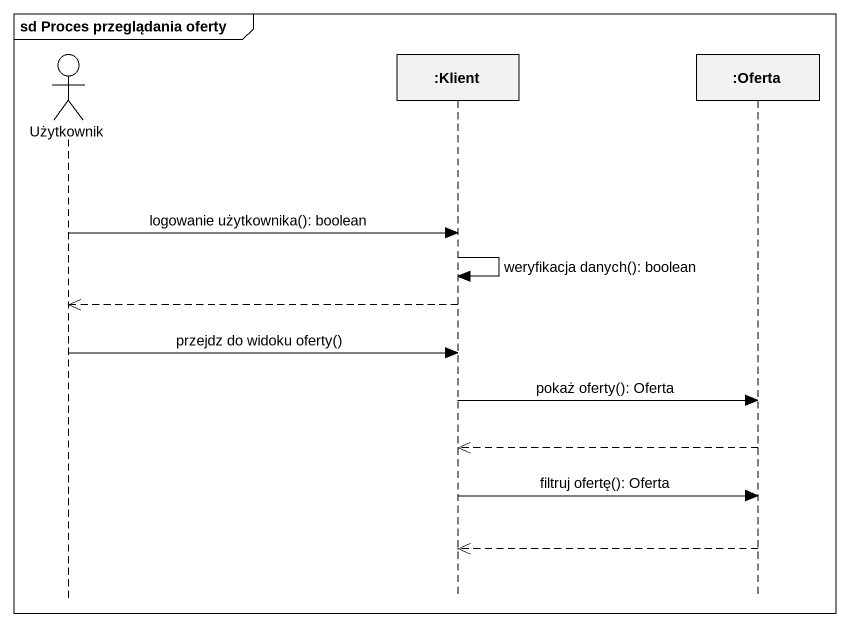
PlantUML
@startuml
mainframe sd Proces przeglądania oferty
hide footbox
actor Użytkownik
participant ":Klient" as Klient
participant ":Oferta" as Oferta

Użytkownik -> Klient : logowanie użytkownika(): boolean
Klient -> Klient : weryfikacja danych(): boolean
Klient -->> Użytkownik
Użytkownik -> Klient : przejdz do widoku oferty()
Klient -> Oferta : pokaż oferty(): Oferta
Oferta -->> Klient
Klient -> Oferta : filtruj ofertę(): Oferta
Oferta -->> Klient
@enduml
